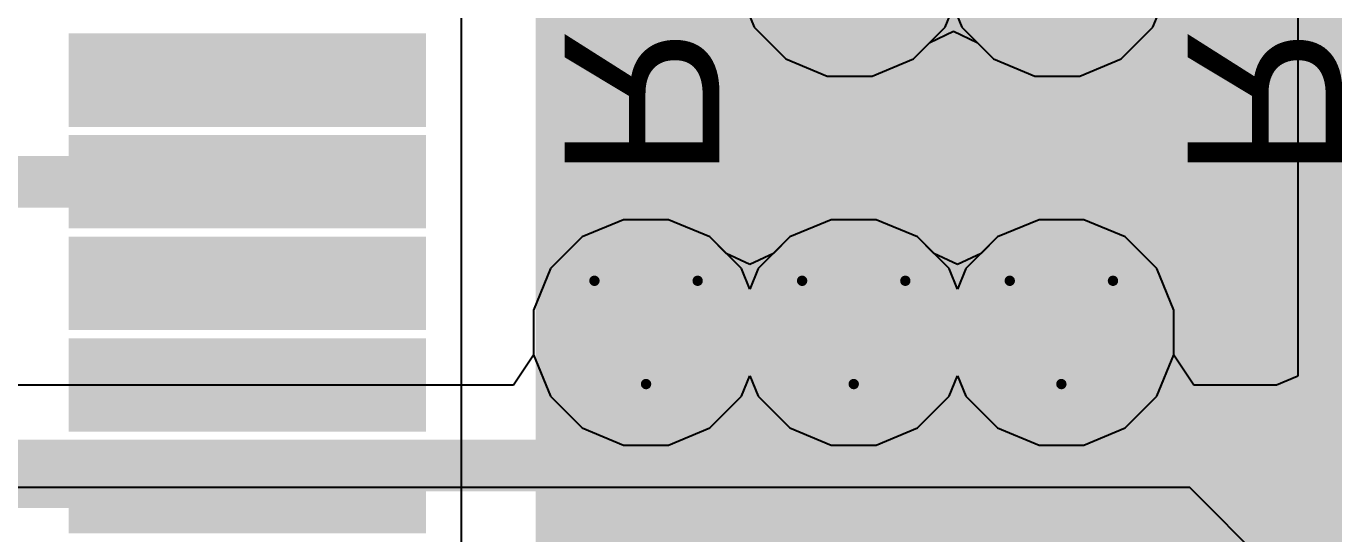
# Model space of a CAD drawing. Header units: inches. Extents: x 0 to 12.2, y 0 to 7.
# Drawn here: x 2.6336 to 2.887, y 1.5427 to 1.641 of the extents above; entities that cross this region are included whole.
import ezdxf

# ---------------------------------------------------------------- set-up
doc = ezdxf.new("R2010")
doc.units = ezdxf.units.IN
doc.header["$MEASUREMENT"] = 0
for name, color, linetype in [('Bottom Layer', 5, 'Continuous'), ('Bottom Overlay', 54, 'Continuous'), ('Drill Drawing', 1, 'Continuous'), ('Layer 1', 16, 'Continuous'), ('Layer 2', 76, 'Continuous'), ('Top Layer', 1, 'Continuous'), ('Top Paste', 8, 'Continuous'), ('Top Solder', 216, 'Continuous'), ('Via Holes', 16, 'Continuous')]:
    doc.layers.add(name, color=color, linetype=linetype)
doc.styles.add('Arial', font='', dxfattribs={"height": 0.2})
doc.styles.get('Arial').set_extended_font_data('Arial')

# ---------------------------------------------------------------- blocks, each defined once
blk = doc.blocks.new('48_HTQFP__7_7__18')
at = {"layer": 'Top Layer'}
for points in [[(-0.10827, 0.10827), (0.10827, 0.10827), (0.10827, -0.10827), (-0.10827, -0.10827)], [(-0.03543, -0.13583), (-0.02362, -0.13583), (-0.02362, -0.19882), (-0.03543, -0.19882)], [(-0.01575, -0.13583), (-0.00394, -0.13583), (-0.00394, -0.19882), (-0.01575, -0.19882)], [(0.00394, -0.13583), (0.01575, -0.13583), (0.01575, -0.19882), (0.00394, -0.19882)], [(0.02362, -0.13583), (0.03543, -0.13583), (0.03543, -0.19882), (0.02362, -0.19882)], [(0.04331, -0.13583), (0.05512, -0.13583), (0.05512, -0.19882), (0.04331, -0.19882)]]:
    blk.add_hatch(color=1, dxfattribs=at).paths.add_polyline_path(points)
at = {"layer": 'Top Paste'}
for points in [[(-0.10827, 0.10827), (0.10827, 0.10827), (0.10827, -0.10827), (-0.10827, -0.10827)], [(-0.03543, -0.13583), (-0.02362, -0.13583), (-0.02362, -0.19882), (-0.03543, -0.19882)], [(-0.01575, -0.13583), (-0.00394, -0.13583), (-0.00394, -0.19882), (-0.01575, -0.19882)], [(0.00394, -0.13583), (0.01575, -0.13583), (0.01575, -0.19882), (0.00394, -0.19882)], [(0.02362, -0.13583), (0.03543, -0.13583), (0.03543, -0.19882), (0.02362, -0.19882)], [(0.04331, -0.13583), (0.05512, -0.13583), (0.05512, -0.19882), (0.04331, -0.19882)]]:
    blk.add_hatch(color=8, dxfattribs=at).paths.add_polyline_path(points)
at = {"layer": 'Top Solder'}
for points in [[(-0.11142, 0.11142), (0.11142, 0.11142), (0.11142, -0.11142), (-0.11142, -0.11142)], [(-0.03858, -0.13268), (-0.02047, -0.13268), (-0.02047, -0.20197), (-0.03858, -0.20197)], [(-0.0189, -0.13268), (-0.00079, -0.13268), (-0.00079, -0.20197), (-0.0189, -0.20197)], [(0.00079, -0.13268), (0.0189, -0.13268), (0.0189, -0.20197), (0.00079, -0.20197)], [(0.02047, -0.13268), (0.03858, -0.13268), (0.03858, -0.20197), (0.02047, -0.20197)], [(0.04016, -0.13268), (0.05827, -0.13268), (0.05827, -0.20197), (0.04016, -0.20197)]]:
    blk.add_hatch(color=216, dxfattribs=at).paths.add_polyline_path(points)

msp = doc.modelspace()

# ---------------------------------------------------------------- hatches: boundary and pattern name
at = {"layer": 'Bottom Layer'}
h = msp.add_hatch(color=5, dxfattribs=at)
edge = h.paths.add_edge_path()
edge.add_arc((2.75372, 1.58171), 0.01181, 0, 360)
h = msp.add_hatch(color=5, dxfattribs=at)
edge = h.paths.add_edge_path()
edge.add_arc((2.79396, 1.58171), 0.01181, 0, 360)
h = msp.add_hatch(color=5, dxfattribs=at)
edge = h.paths.add_edge_path()
edge.add_arc((2.8342, 1.58171), 0.01181, 0, 360)
at = {"layer": 'Layer 1'}
h = msp.add_hatch(color=16, dxfattribs=at)
edge = h.paths.add_edge_path()
edge.add_arc((2.75372, 1.58171), 0.01181, 0, 360)
h = msp.add_hatch(color=16, dxfattribs=at)
edge = h.paths.add_edge_path()
edge.add_arc((2.79396, 1.58171), 0.01181, 0, 360)
h = msp.add_hatch(color=16, dxfattribs=at)
edge = h.paths.add_edge_path()
edge.add_arc((2.8342, 1.58171), 0.01181, 0, 360)
at = {"layer": 'Layer 2'}
h = msp.add_hatch(color=76, dxfattribs=at)
edge = h.paths.add_edge_path()
edge.add_arc((2.75372, 1.58171), 0.01181, 0, 360)
h = msp.add_hatch(color=76, dxfattribs=at)
edge = h.paths.add_edge_path()
edge.add_arc((2.79396, 1.58171), 0.01181, 0, 360)
h = msp.add_hatch(color=76, dxfattribs=at)
edge = h.paths.add_edge_path()
edge.add_arc((2.8342, 1.58171), 0.01181, 0, 360)
at = {"layer": 'Top Layer'}
h = msp.add_hatch(color=1, dxfattribs=at)
edge = h.paths.add_edge_path()
edge.add_arc((2.75372, 1.58171), 0.01181, 0, 360)
h = msp.add_hatch(color=1, dxfattribs=at)
edge = h.paths.add_edge_path()
edge.add_arc((2.79396, 1.58171), 0.01181, 0, 360)
h = msp.add_hatch(color=1, dxfattribs=at)
edge = h.paths.add_edge_path()
edge.add_arc((2.8342, 1.58171), 0.01181, 0, 360)
at = {"layer": 'Via Holes'}
h = msp.add_hatch(color=7, dxfattribs=at)
edge = h.paths.add_edge_path()
edge.add_arc((2.75372, 1.58171), 0.00591, 0, 360)
h = msp.add_hatch(color=7, dxfattribs=at)
edge = h.paths.add_edge_path()
edge.add_arc((2.79396, 1.58171), 0.00591, 0, 360)
h = msp.add_hatch(color=7, dxfattribs=at)
edge = h.paths.add_edge_path()
edge.add_arc((2.8342, 1.58171), 0.00591, 0, 360)

# ---------------------------------------------------------------- linework, layer by layer
at = {"layer": 'Bottom Layer'}
for p, q in [((2.87999, 1.67728), (2.87999, 1.57322)), ((2.77137, 1.64883), (2.77469, 1.64082)), ((2.85192, 1.64082), (2.85524, 1.64883)), ((2.77469, 1.64082), (2.78083, 1.63468)), ((2.80873, 1.63788), (2.8133, 1.64004)), ((2.8133, 1.64004), (2.81788, 1.63788)), ((2.84578, 1.63468), (2.85192, 1.64082)), ((2.80554, 1.63468), (2.80873, 1.63788)), ((2.81788, 1.63788), (2.82107, 1.63468)), ((2.78083, 1.63468), (2.78884, 1.63136)), ((2.79752, 1.63136), (2.80554, 1.63468)), ((2.82107, 1.63468), (2.82909, 1.63136)), ((2.83776, 1.63136), (2.84578, 1.63468)), ((2.78884, 1.63136), (2.79752, 1.63136)), ((2.82909, 1.63136), (2.83776, 1.63136)), ((2.74938, 1.60352), (2.74136, 1.6002)), ((2.75805, 1.60352), (2.74938, 1.60352)), ((2.76607, 1.6002), (2.75805, 1.60352)), ((2.78962, 1.60352), (2.7816, 1.6002)), ((2.7983, 1.60352), (2.78962, 1.60352)), ((2.80631, 1.6002), (2.7983, 1.60352)), ((2.82987, 1.60352), (2.82185, 1.6002)), ((2.83854, 1.60352), (2.82987, 1.60352)), ((2.84656, 1.6002), (2.83854, 1.60352)), ((2.74136, 1.6002), (2.73523, 1.59406)), ((2.76926, 1.59701), (2.76607, 1.6002)), ((2.7816, 1.6002), (2.77841, 1.59701)), ((2.80951, 1.59701), (2.80631, 1.6002)), ((2.82185, 1.6002), (2.81866, 1.59701)), ((2.85269, 1.59406), (2.84656, 1.6002)), ((2.77384, 1.59484), (2.76926, 1.59701)), ((2.77841, 1.59701), (2.77384, 1.59484)), ((2.81408, 1.59484), (2.80951, 1.59701)), ((2.81866, 1.59701), (2.81408, 1.59484)), ((2.73523, 1.59406), (2.7319, 1.58605)), ((2.85602, 1.58605), (2.85269, 1.59406)), ((2.7319, 1.58605), (2.7319, 1.57737)), ((2.85602, 1.57737), (2.85602, 1.58605)), ((2.73192, 1.57734), (2.72803, 1.57152)), ((2.7319, 1.57737), (2.73192, 1.57734)), ((2.856, 1.57734), (2.85602, 1.57737)), ((2.85989, 1.57152), (2.856, 1.57734)), ((2.72803, 1.57152), (2.62529, 1.57152)), ((2.87589, 1.57152), (2.85989, 1.57152)), ((2.87992, 1.57319), (2.87589, 1.57152)), ((2.87993, 1.57322), (2.87992, 1.57319)), ((2.87999, 1.57322), (2.87993, 1.57322))]:
    msp.add_line(p, q, dxfattribs=at)
for points in [[(2.89529, 1.57322, 0.01, 0.01, -0.414214), (2.87803, 1.55597, 0.01, 0.01, 0)], [(2.61, 1.55597, 0.01, 0.01, 0), (2.87803, 1.55597, 0.01, 0.01, 0)]]:
    msp.add_lwpolyline(points, format="xyseb", dxfattribs=at)
msp.add_lwpolyline([(2.87553, 1.55597, 0.005, 0.005, 1), (2.88053, 1.55597, 0.005, 0.005, 1)], format="xyseb", close=True, dxfattribs=at)
msp.add_lwpolyline([(2.87553, 1.55597, 0.005, 0.005, 1), (2.88053, 1.55597, 0.005, 0.005, 1)], format="xyseb", close=True, dxfattribs=at)
at = {"layer": 'Drill Drawing'}
for points in [[(2.74372, 1.59171, 0.002, 0.002, 0), (2.76372, 1.59171, 0.002, 0.002, 0)], [(2.74372, 1.59171, 0.002, 0.002, 0), (2.75372, 1.57171, 0.002, 0.002, 0)], [(2.75372, 1.57171, 0.002, 0.002, 0), (2.76372, 1.59171, 0.002, 0.002, 0)], [(2.78396, 1.59171, 0.002, 0.002, 0), (2.80396, 1.59171, 0.002, 0.002, 0)], [(2.78396, 1.59171, 0.002, 0.002, 0), (2.79396, 1.57171, 0.002, 0.002, 0)], [(2.79396, 1.57171, 0.002, 0.002, 0), (2.80396, 1.59171, 0.002, 0.002, 0)], [(2.8242, 1.59171, 0.002, 0.002, 0), (2.8442, 1.59171, 0.002, 0.002, 0)], [(2.8242, 1.59171, 0.002, 0.002, 0), (2.8342, 1.57171, 0.002, 0.002, 0)], [(2.8342, 1.57171, 0.002, 0.002, 0), (2.8442, 1.59171, 0.002, 0.002, 0)]]:
    msp.add_lwpolyline(points, format="xyseb", dxfattribs=at)
for points in [[(2.74322, 1.59171, 0.001, 0.001, 1), (2.74422, 1.59171, 0.001, 0.001, 1)], [(2.74322, 1.59171, 0.001, 0.001, 1), (2.74422, 1.59171, 0.001, 0.001, 1)], [(2.76322, 1.59171, 0.001, 0.001, 1), (2.76422, 1.59171, 0.001, 0.001, 1)], [(2.76322, 1.59171, 0.001, 0.001, 1), (2.76422, 1.59171, 0.001, 0.001, 1)], [(2.78346, 1.59171, 0.001, 0.001, 1), (2.78446, 1.59171, 0.001, 0.001, 1)], [(2.78346, 1.59171, 0.001, 0.001, 1), (2.78446, 1.59171, 0.001, 0.001, 1)], [(2.80346, 1.59171, 0.001, 0.001, 1), (2.80446, 1.59171, 0.001, 0.001, 1)], [(2.80346, 1.59171, 0.001, 0.001, 1), (2.80446, 1.59171, 0.001, 0.001, 1)], [(2.8237, 1.59171, 0.001, 0.001, 1), (2.8247, 1.59171, 0.001, 0.001, 1)], [(2.8237, 1.59171, 0.001, 0.001, 1), (2.8247, 1.59171, 0.001, 0.001, 1)], [(2.8437, 1.59171, 0.001, 0.001, 1), (2.8447, 1.59171, 0.001, 0.001, 1)], [(2.8437, 1.59171, 0.001, 0.001, 1), (2.8447, 1.59171, 0.001, 0.001, 1)], [(2.75322, 1.57171, 0.001, 0.001, 1), (2.75422, 1.57171, 0.001, 0.001, 1)], [(2.75322, 1.57171, 0.001, 0.001, 1), (2.75422, 1.57171, 0.001, 0.001, 1)], [(2.79346, 1.57171, 0.001, 0.001, 1), (2.79446, 1.57171, 0.001, 0.001, 1)], [(2.79346, 1.57171, 0.001, 0.001, 1), (2.79446, 1.57171, 0.001, 0.001, 1)], [(2.8337, 1.57171, 0.001, 0.001, 1), (2.8347, 1.57171, 0.001, 0.001, 1)], [(2.8337, 1.57171, 0.001, 0.001, 1), (2.8347, 1.57171, 0.001, 0.001, 1)]]:
    msp.add_lwpolyline(points, format="xyseb", close=True, dxfattribs=at)
at = {"layer": 'Layer 2'}
for p, q in [((2.77137, 1.64883), (2.77469, 1.64082)), ((2.85192, 1.64082), (2.85524, 1.64883)), ((2.81167, 1.64082), (2.8133, 1.64476)), ((2.8133, 1.64476), (2.81493, 1.64082)), ((2.77469, 1.64082), (2.78083, 1.63468)), ((2.80554, 1.63468), (2.81167, 1.64082)), ((2.81493, 1.64082), (2.82107, 1.63468)), ((2.84578, 1.63468), (2.85192, 1.64082)), ((2.78083, 1.63468), (2.78884, 1.63136)), ((2.79752, 1.63136), (2.80554, 1.63468)), ((2.82107, 1.63468), (2.82909, 1.63136)), ((2.83776, 1.63136), (2.84578, 1.63468)), ((2.78884, 1.63136), (2.79752, 1.63136)), ((2.82909, 1.63136), (2.83776, 1.63136)), ((2.74938, 1.60352), (2.74136, 1.6002)), ((2.75805, 1.60352), (2.74938, 1.60352)), ((2.76607, 1.6002), (2.75805, 1.60352)), ((2.78962, 1.60352), (2.7816, 1.6002)), ((2.7983, 1.60352), (2.78962, 1.60352)), ((2.80631, 1.6002), (2.7983, 1.60352)), ((2.82987, 1.60352), (2.82185, 1.6002)), ((2.83854, 1.60352), (2.82987, 1.60352)), ((2.84656, 1.6002), (2.83854, 1.60352)), ((2.74136, 1.6002), (2.73523, 1.59406)), ((2.77221, 1.59406), (2.76607, 1.6002)), ((2.7816, 1.6002), (2.77547, 1.59406)), ((2.81245, 1.59406), (2.80631, 1.6002)), ((2.82185, 1.6002), (2.81571, 1.59406)), ((2.85269, 1.59406), (2.84656, 1.6002)), ((2.73523, 1.59406), (2.7319, 1.58605)), ((2.77384, 1.59012), (2.77221, 1.59406)), ((2.77547, 1.59406), (2.77384, 1.59012)), ((2.81408, 1.59012), (2.81245, 1.59406)), ((2.81571, 1.59406), (2.81408, 1.59012)), ((2.85602, 1.58605), (2.85269, 1.59406)), ((2.7319, 1.58605), (2.7319, 1.57737)), ((2.85602, 1.57737), (2.85602, 1.58605)), ((2.7319, 1.57737), (2.73523, 1.56935)), ((2.85269, 1.56935), (2.85602, 1.57737)), ((2.77221, 1.56935), (2.77384, 1.57329)), ((2.77384, 1.57329), (2.77547, 1.56935)), ((2.81245, 1.56935), (2.81408, 1.57329)), ((2.81408, 1.57329), (2.81571, 1.56935)), ((2.73523, 1.56935), (2.74136, 1.56322)), ((2.76607, 1.56322), (2.77221, 1.56935)), ((2.77547, 1.56935), (2.7816, 1.56322)), ((2.80631, 1.56322), (2.81245, 1.56935)), ((2.81571, 1.56935), (2.82185, 1.56322)), ((2.84656, 1.56322), (2.85269, 1.56935)), ((2.74136, 1.56322), (2.74938, 1.5599)), ((2.75805, 1.5599), (2.76607, 1.56322)), ((2.7816, 1.56322), (2.78962, 1.5599)), ((2.7983, 1.5599), (2.80631, 1.56322)), ((2.82185, 1.56322), (2.82987, 1.5599)), ((2.83854, 1.5599), (2.84656, 1.56322)), ((2.74938, 1.5599), (2.75805, 1.5599)), ((2.78962, 1.5599), (2.7983, 1.5599)), ((2.82987, 1.5599), (2.83854, 1.5599)), ((2.85908, 1.55167), (2.63181, 1.55167)), ((2.8949, 1.51585), (2.85908, 1.55167))]:
    msp.add_line(p, q, dxfattribs=at)
at = {"layer": 'Top Layer'}
for p, q in [((2.71796, 1.6268), (2.71796, 1.64648)), ((2.71796, 1.59499), (2.71796, 1.6268)), ((2.71796, 1.6268), (2.71796, 1.6268)), ((2.71796, 1.56774), (2.71796, 1.59499)), ((2.71796, 1.59499), (2.71796, 1.59499)), ((2.71796, 1.54806), (2.71796, 1.56774)), ((2.71796, 1.56774), (2.71796, 1.56774)), ((2.71796, 1.51625), (2.71796, 1.54806)), ((2.71796, 1.54806), (2.71796, 1.54806))]:
    msp.add_line(p, q, dxfattribs=at)
for points in [[(2.84083, 1.60114, 0.007, 0.007, -0.388757), (2.7932, 1.65017, 0.007, 0.007, 0)], [(2.84378, 1.60105, 0.007, 0.007, 0), (2.91191, 1.64125, 0.007, 0.007, 0)], [(2.56773, 1.61089, 0.01, 0.01, 0), (2.67646, 1.61089, 0.01, 0.01, 0)], [(2.84218, 1.60108, 0.007, 0.007, -0.006699), (2.84083, 1.60114, 0.007, 0.007, 0)], [(2.84378, 1.60105, 0.007, 0.007, -0.007908), (2.84218, 1.60108, 0.007, 0.007, 0)], [(2.61694, 1.55272, 0.01, 0.01, 0), (2.67558, 1.55272, 0.01, 0.01, 0)], [(2.67558, 1.55272, 0.01, 0.01, 0), (2.67646, 1.55184, 0.01, 0.01, 0)]]:
    msp.add_lwpolyline(points, format="xyseb", dxfattribs=at)
for points in [[(2.67396, 1.61089, 0.005, 0.005, 1), (2.67896, 1.61089, 0.005, 0.005, 1)], [(2.83908, 1.60114, 0.0035, 0.0035, 1), (2.84258, 1.60114, 0.0035, 0.0035, 1)], [(2.83908, 1.60114, 0.0035, 0.0035, 1), (2.84258, 1.60114, 0.0035, 0.0035, 1)], [(2.84043, 1.60108, 0.0035, 0.0035, 1), (2.84393, 1.60108, 0.0035, 0.0035, 1)], [(2.84043, 1.60108, 0.0035, 0.0035, 1), (2.84393, 1.60108, 0.0035, 0.0035, 1)], [(2.84203, 1.60105, 0.0035, 0.0035, 1), (2.84553, 1.60105, 0.0035, 0.0035, 1)], [(2.84203, 1.60105, 0.0035, 0.0035, 1), (2.84553, 1.60105, 0.0035, 0.0035, 1)], [(2.67308, 1.55272, 0.005, 0.005, 1), (2.67808, 1.55272, 0.005, 0.005, 1)], [(2.67308, 1.55272, 0.005, 0.005, 1), (2.67808, 1.55272, 0.005, 0.005, 1)], [(2.67396, 1.55184, 0.005, 0.005, 1), (2.67896, 1.55184, 0.005, 0.005, 1)]]:
    msp.add_lwpolyline(points, format="xyseb", close=True, dxfattribs=at)

# ---------------------------------------------------------------- block references
at = {"rotation": 270}
msp.add_blockref('48_HTQFP__7_7__18', (2.84378, 1.60105), dxfattribs=at)

# ---------------------------------------------------------------- texts
at = {"layer": 'Bottom Overlay', "style": 'Arial', "text_generation_flag": 2}
for s, p in [('R94', (2.73794, 1.61118)), ('R92', (2.85867, 1.61118))]:
    msp.add_text(s, height=0.03, rotation=270, dxfattribs=at).set_placement(p)

doc.saveas('drawing.dxf')
